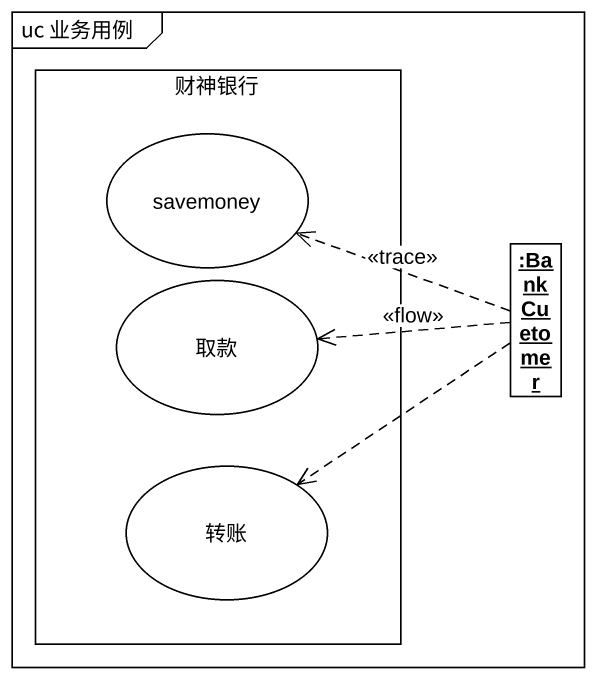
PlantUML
@startuml
mainframe uc 业务用例
allowmixing
hide circle
hide empty members
rectangle 财神银行 {
  usecase savemoney
  usecase 取款
  usecase 转账
}
object ":BankCuetomer" as BankCuetomer
BankCuetomer .left.> savemoney : <<trace>>
BankCuetomer .left.> 取款 : <<flow>>
BankCuetomer ..> 转账
@enduml
